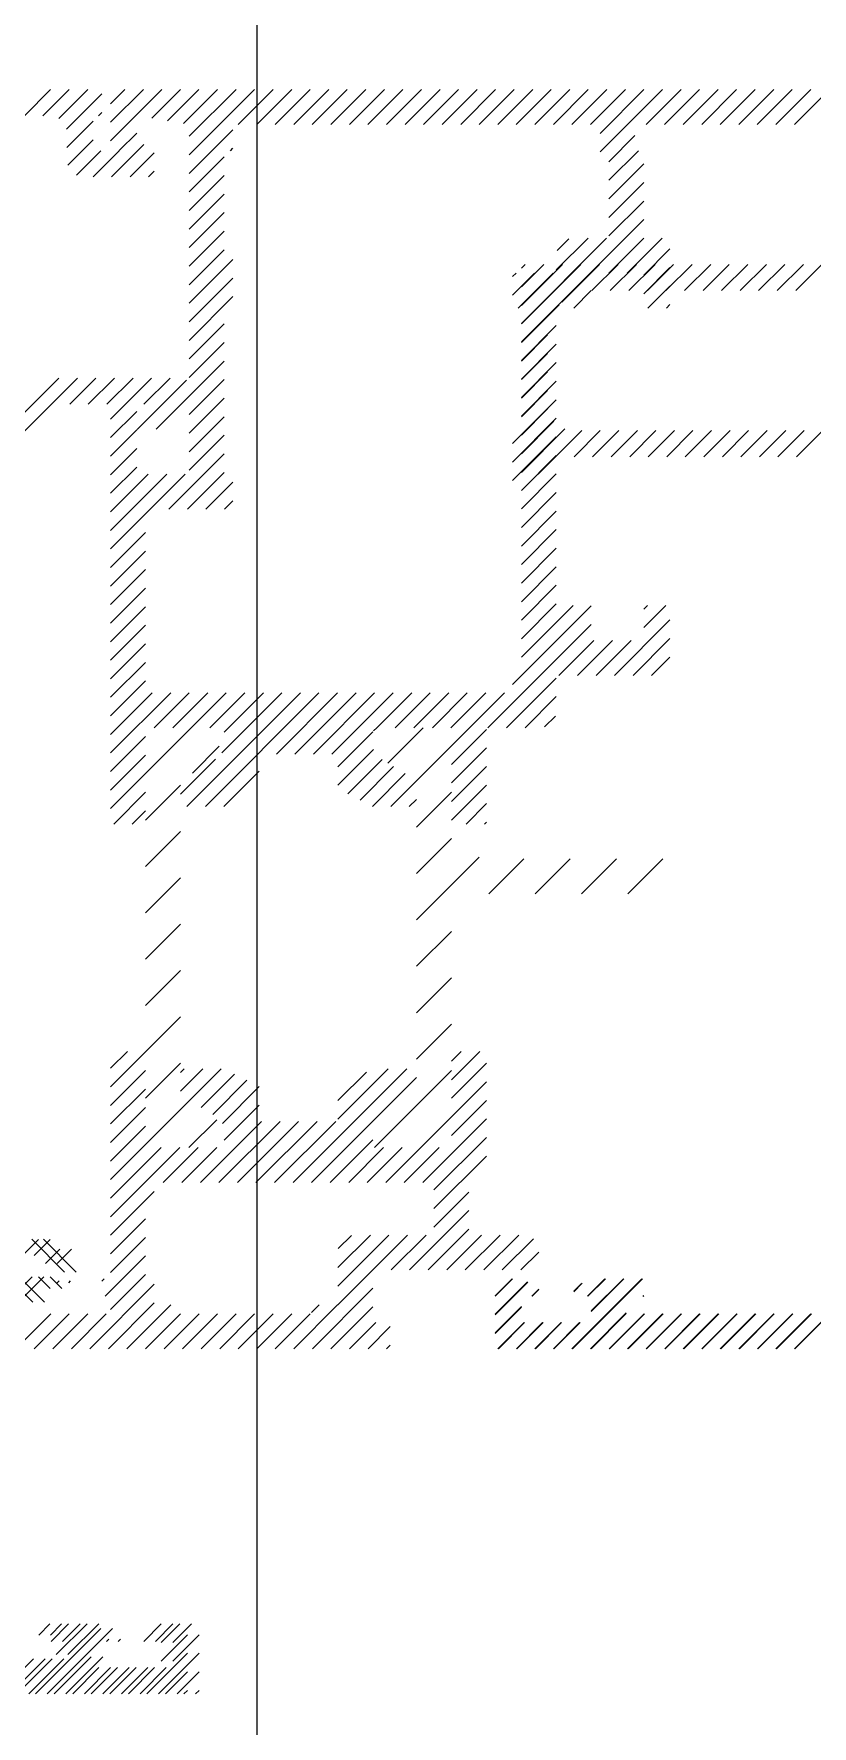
# Model space of a CAD drawing. Extents: x -0.04 to 2.29, y -0.5 to 2.03.
# Drawn here: x 1.6572 to 1.7017, y 0.0882 to 0.1849 of the extents above; entities that cross this region are included whole.
import ezdxf

# ---------------------------------------------------------------- set-up
doc = ezdxf.new("R2010")
doc.units = 0
doc.header["$LTSCALE"] = 0.1
doc.linetypes.add('AUSGEZOGEN', pattern=[0])
doc.layers.get('0').update_dxf_attribs({"linetype": 'AUSGEZOGEN'})
doc.layers.add('AUSSEN35', color=2, linetype='AUSGEZOGEN')
doc.layers.add('SCHRAFF', color=4, linetype='AUSGEZOGEN')

# ---------------------------------------------------------------- blocks, each defined once
blk = doc.blocks.new('*X')
at = {"color": 0}
for p, q in [((1.3005, 0.742593), (1.303907, 0.746)), ((1.3005, 0.743653), (1.302847, 0.746)), ((1.3005, 0.744714), (1.301786, 0.746)), ((1.3005, 0.745775), (1.300725, 0.746)), ((1.302812, 0.743844), (1.304968, 0.746)), ((1.304529, 0.7445), (1.306029, 0.746)), ((1.305589, 0.7445), (1.307089, 0.746)), ((1.30665, 0.7445), (1.30815, 0.746)), ((1.307711, 0.7445), (1.309211, 0.746)), ((1.308771, 0.7445), (1.310271, 0.746)), ((1.309832, 0.7445), (1.311332, 0.746)), ((1.310893, 0.7445), (1.312393, 0.746)), ((1.311953, 0.7445), (1.313453, 0.746)), ((1.313014, 0.7445), (1.314514, 0.746)), ((1.314075, 0.7445), (1.315575, 0.746)), ((1.315135, 0.7445), (1.316635, 0.746)), ((1.316196, 0.7445), (1.317696, 0.746)), ((1.3005, 0.741532), (1.302656, 0.743688)), ((1.3005, 0.740471), (1.302, 0.741971)), ((1.3005, 0.739411), (1.302, 0.740911)), ((1.3005, 0.73835), (1.302, 0.73985)), ((1.3005, 0.737289), (1.302, 0.738789)), ((1.3005, 0.736229), (1.302021, 0.73775)), ((1.3005, 0.735168), (1.302359, 0.737027)), ((1.3005, 0.734107), (1.302984, 0.736592)), ((1.301453, 0.734), (1.303953, 0.7365)), ((1.303514, 0.735), (1.305014, 0.7365)), ((1.304575, 0.735), (1.306075, 0.7365)), ((1.305635, 0.735), (1.307135, 0.7365)), ((1.306696, 0.735), (1.308196, 0.7365)), ((1.307756, 0.735), (1.309256, 0.7365)), ((1.308817, 0.735), (1.310317, 0.7365)), ((1.309878, 0.735), (1.311378, 0.7365)), ((1.310938, 0.735), (1.312438, 0.7365)), ((1.311999, 0.735), (1.313499, 0.7365)), ((1.31306, 0.735), (1.31456, 0.7365)), ((1.31412, 0.735), (1.31562, 0.7365)), ((1.315181, 0.735), (1.316681, 0.7365)), ((1.316242, 0.735), (1.317742, 0.7365)), ((1.299, 0.686999), (1.300001, 0.688)), ((1.303426, 0.684), (1.307426, 0.688)), ((1.304304, 0.687), (1.305304, 0.688)), ((1.3045, 0.686135), (1.306365, 0.688)), ((1.299, 0.685938), (1.300874, 0.687813)), ((1.301122, 0.687), (1.3015, 0.687378)), ((1.3035, 0.687256), (1.303987, 0.687744)), ((1.299, 0.684878), (1.3005, 0.686378)), ((1.307486, 0.687), (1.3075, 0.687014)), ((1.299183, 0.684), (1.300683, 0.6855)), ((1.300244, 0.684), (1.301744, 0.6855)), ((1.301304, 0.684), (1.302804, 0.6855)), ((1.302365, 0.684), (1.303865, 0.6855)), ((1.304486, 0.684), (1.3065, 0.686014)), ((1.305547, 0.684), (1.307547, 0.686)), ((1.306608, 0.684), (1.308608, 0.686)), ((1.307668, 0.684), (1.309668, 0.686)), ((1.308729, 0.684), (1.310729, 0.686)), ((1.30979, 0.684), (1.31179, 0.686)), ((1.31085, 0.684), (1.31285, 0.686)), ((1.311911, 0.684), (1.313911, 0.686)), ((1.312971, 0.684), (1.314971, 0.686)), ((1.314032, 0.684), (1.316032, 0.686)), ((1.315093, 0.684), (1.317093, 0.686)), ((1.316153, 0.684), (1.318153, 0.686)), ((1.272072, 0.1605), (1.273572, 0.162)), ((1.273133, 0.1605), (1.274633, 0.162)), ((1.274037, 0.160344), (1.275693, 0.162)), ((1.274475, 0.159721), (1.2765, 0.161746)), ((1.277, 0.159064), (1.279936, 0.162)), ((1.277, 0.160125), (1.278875, 0.162)), ((1.277, 0.161185), (1.277815, 0.162)), ((1.279354, 0.160358), (1.280996, 0.162)), ((1.280263, 0.160206), (1.282057, 0.162)), ((1.281172, 0.160055), (1.283118, 0.162)), ((1.2815, 0.158261), (1.285239, 0.162)), ((1.2815, 0.159322), (1.284178, 0.162)), ((1.2843, 0.16), (1.2863, 0.162)), ((1.28536, 0.16), (1.28736, 0.162)), ((1.286421, 0.16), (1.288421, 0.162)), ((1.287482, 0.16), (1.289482, 0.162)), ((1.288542, 0.16), (1.290542, 0.162)), ((1.289603, 0.16), (1.291603, 0.162)), ((1.290664, 0.16), (1.292664, 0.162)), ((1.291724, 0.16), (1.293724, 0.162)), ((1.292785, 0.16), (1.294785, 0.162)), ((1.293846, 0.16), (1.295846, 0.162)), ((1.294906, 0.16), (1.296906, 0.162)), ((1.295967, 0.16), (1.297967, 0.162)), ((1.297028, 0.16), (1.299028, 0.162)), ((1.298088, 0.16), (1.300088, 0.162)), ((1.299149, 0.16), (1.301149, 0.162)), ((1.30021, 0.16), (1.30221, 0.162)), ((1.30127, 0.16), (1.30327, 0.162)), ((1.302331, 0.16), (1.304331, 0.162)), ((1.303392, 0.16), (1.305392, 0.162)), ((1.304452, 0.16), (1.306452, 0.162)), ((1.305, 0.158426), (1.308574, 0.162)), ((1.305, 0.159487), (1.307513, 0.162)), ((1.307634, 0.16), (1.309634, 0.162)), ((1.308695, 0.16), (1.310695, 0.162)), ((1.309756, 0.16), (1.311756, 0.162)), ((1.310816, 0.16), (1.312816, 0.162)), ((1.311877, 0.16), (1.313877, 0.162)), ((1.312938, 0.16), (1.314938, 0.162)), ((1.313998, 0.16), (1.315998, 0.162)), ((1.315059, 0.16), (1.317059, 0.162)), ((1.31612, 0.16), (1.31812, 0.162)), ((1.276315, 0.1605), (1.2765, 0.160685)), ((1.2745, 0.158685), (1.276, 0.160185)), ((1.2815, 0.1572), (1.284, 0.1597)), ((1.274553, 0.157678), (1.276, 0.159125)), ((1.277057, 0.157), (1.278911, 0.158854)), ((1.277498, 0.158502), (1.2785, 0.159504)), ((1.3055, 0.157866), (1.307, 0.159366)), ((1.275045, 0.157109), (1.276436, 0.1585)), ((1.275996, 0.157), (1.277496, 0.1585)), ((1.278118, 0.157), (1.2795, 0.158382)), ((1.2815, 0.15614), (1.2835, 0.15814)), ((1.28386, 0.1585), (1.284, 0.15864)), ((1.3055, 0.156805), (1.307195, 0.1585)), ((1.3055, 0.155744), (1.3075, 0.157744)), ((1.279178, 0.157), (1.2795, 0.157322)), ((1.2815, 0.155079), (1.2835, 0.157079)), ((1.2815, 0.154018), (1.2835, 0.156018)), ((1.3055, 0.154684), (1.3075, 0.156684)), ((1.2815, 0.152958), (1.2835, 0.154958)), ((1.3055, 0.153623), (1.3075, 0.155623)), ((1.2815, 0.151897), (1.2835, 0.153897)), ((1.3005, 0.147562), (1.3075, 0.154562)), ((1.3005, 0.148623), (1.305377, 0.1535)), ((1.3025, 0.151684), (1.304316, 0.1535)), ((1.302542, 0.152786), (1.303214, 0.153458)), ((1.305498, 0.1515), (1.3075, 0.153502)), ((1.306559, 0.1515), (1.308559, 0.1535)), ((1.2815, 0.150836), (1.2835, 0.152836)), ((1.2815, 0.149776), (1.284, 0.152276)), ((1.3075, 0.15138), (1.309, 0.15288)), ((1.2815, 0.148715), (1.284, 0.151215)), ((1.3, 0.150244), (1.301256, 0.1515)), ((1.3, 0.151305), (1.300195, 0.1515)), ((1.300316, 0.1495), (1.302316, 0.1515)), ((1.3075, 0.15032), (1.309, 0.15182)), ((1.2815, 0.147654), (1.284, 0.150154)), ((1.303498, 0.1495), (1.3045, 0.150502)), ((1.307741, 0.1495), (1.309, 0.150759)), ((1.308802, 0.1495), (1.309, 0.149698)), ((1.2815, 0.146594), (1.2835, 0.148594)), ((1.3005, 0.146502), (1.3025, 0.148502)), ((1.2815, 0.145533), (1.2835, 0.147533)), ((1.3005, 0.145441), (1.3025, 0.147441)), ((1.2815, 0.144472), (1.2835, 0.146472)), ((1.3005, 0.14438), (1.3025, 0.14638)), ((1.267542, 0.139), (1.274042, 0.1455)), ((1.2685, 0.138897), (1.275103, 0.1455)), ((1.274664, 0.144), (1.276164, 0.1455)), ((1.275724, 0.144), (1.277224, 0.1455)), ((1.276785, 0.144), (1.278285, 0.1455)), ((1.277846, 0.144), (1.279346, 0.1455)), ((1.278516, 0.142549), (1.281337, 0.14537)), ((1.278906, 0.144), (1.280406, 0.1455)), ((1.2815, 0.143412), (1.2835, 0.145412)), ((1.3005, 0.14332), (1.3025, 0.14532)), ((1.279611, 0.142583), (1.2815, 0.144472)), ((1.2815, 0.142351), (1.2835, 0.144351)), ((1.3, 0.141759), (1.3025, 0.144259)), ((1.277, 0.143154), (1.277846, 0.144)), ((1.277, 0.142094), (1.2785, 0.143594)), ((1.2815, 0.14129), (1.2835, 0.14329)), ((1.277, 0.141033), (1.2785, 0.142533)), ((1.3, 0.140698), (1.3025, 0.143198)), ((1.277, 0.139972), (1.2785, 0.141472)), ((1.2815, 0.14023), (1.2835, 0.14223)), ((1.3, 0.139638), (1.3025, 0.142138)), ((1.277, 0.138912), (1.2785, 0.140412)), ((1.280331, 0.138), (1.2835, 0.141169)), ((1.3005, 0.139077), (1.3025, 0.141077)), ((1.277, 0.13573), (1.28127, 0.14)), ((1.277, 0.13679), (1.28021, 0.14)), ((1.277, 0.137851), (1.279149, 0.14)), ((1.281392, 0.138), (1.2835, 0.140108)), ((1.282452, 0.138), (1.284, 0.139548)), ((1.3005, 0.138016), (1.3025, 0.140016)), ((1.283513, 0.138), (1.284, 0.138487)), ((1.3005, 0.136956), (1.3025, 0.138956)), ((1.3005, 0.135895), (1.3025, 0.137895)), ((1.277, 0.134669), (1.279, 0.136669)), ((1.3005, 0.134834), (1.3025, 0.136834)), ((1.277, 0.133608), (1.279, 0.135608)), ((1.3005, 0.133774), (1.3025, 0.135774)), ((1.277, 0.132548), (1.279, 0.134548)), ((1.3005, 0.132713), (1.3025, 0.134713)), ((1.3005, 0.131652), (1.3025, 0.133652)), ((1.277, 0.131487), (1.279, 0.133487)), ((1.3005, 0.130592), (1.3025, 0.132592)), ((1.277, 0.130426), (1.279, 0.132426)), ((1.3, 0.127971), (1.3045, 0.132471)), ((1.3005, 0.129531), (1.303469, 0.1325)), ((1.305833, 0.1285), (1.309, 0.131667)), ((1.3075, 0.132289), (1.307711, 0.1325)), ((1.3075, 0.131228), (1.308772, 0.1325)), ((1.277, 0.129366), (1.279, 0.131366)), ((1.29859, 0.1255), (1.3045, 0.13141)), ((1.277, 0.128305), (1.279, 0.130305)), ((1.302651, 0.1285), (1.304651, 0.1305)), ((1.303711, 0.1285), (1.305711, 0.1305)), ((1.304772, 0.1285), (1.306772, 0.1305)), ((1.306893, 0.1285), (1.309, 0.130607)), ((1.277, 0.127244), (1.279, 0.129244)), ((1.307954, 0.1285), (1.309, 0.129546)), ((1.277, 0.126184), (1.279, 0.128184)), ((1.299651, 0.1255), (1.3025, 0.128349)), ((1.277, 0.124062), (1.280438, 0.1275)), ((1.277, 0.125123), (1.279377, 0.1275)), ((1.279498, 0.1255), (1.281498, 0.1275)), ((1.280559, 0.1255), (1.282559, 0.1275)), ((1.281362, 0.121), (1.287862, 0.1275)), ((1.28162, 0.1255), (1.28362, 0.1275)), ((1.282423, 0.121), (1.288923, 0.1275)), ((1.28268, 0.1255), (1.28468, 0.1275)), ((1.283364, 0.124062), (1.286802, 0.1275)), ((1.2835, 0.125259), (1.285741, 0.1275)), ((1.286484, 0.124), (1.289984, 0.1275)), ((1.287544, 0.124), (1.291044, 0.1275)), ((1.288605, 0.124), (1.292105, 0.1275)), ((1.289666, 0.124), (1.293166, 0.1275)), ((1.292226, 0.1255), (1.294226, 0.1275)), ((1.293287, 0.1255), (1.295287, 0.1275)), ((1.294348, 0.1255), (1.296348, 0.1275)), ((1.295408, 0.1255), (1.297408, 0.1275)), ((1.296469, 0.1255), (1.298469, 0.1275)), ((1.2965, 0.124471), (1.299529, 0.1275)), ((1.300711, 0.1255), (1.3025, 0.127289)), ((1.301827, 0.125555), (1.302445, 0.126173)), ((1.277, 0.123002), (1.279, 0.125002)), ((1.279, 0.12288), (1.28162, 0.1255)), ((1.29, 0.123274), (1.292, 0.125274)), ((1.292048, 0.125322), (1.292226, 0.1255)), ((1.292861, 0.123483), (1.294878, 0.1255)), ((1.2965, 0.12341), (1.2985, 0.12541)), ((1.277, 0.121941), (1.279, 0.123941)), ((1.281678, 0.122907), (1.283213, 0.124442)), ((1.29, 0.122213), (1.292048, 0.124261)), ((1.2945, 0.122471), (1.2965, 0.124471)), ((1.2965, 0.122349), (1.2985, 0.124349)), ((1.281, 0.121698), (1.283004, 0.123702)), ((1.283484, 0.121), (1.2855, 0.123016)), ((1.290565, 0.121717), (1.29253, 0.123682)), ((1.291272, 0.121364), (1.293193, 0.123284)), ((1.2965, 0.121289), (1.2985, 0.123289)), ((1.277, 0.12088), (1.279, 0.12288)), ((1.279, 0.120229), (1.281, 0.122229)), ((1.291979, 0.12101), (1.293856, 0.122887)), ((1.293029, 0.121), (1.2945, 0.122471)), ((1.2965, 0.120228), (1.2985, 0.122228)), ((1.27718, 0.12), (1.279, 0.12182)), ((1.29409, 0.121), (1.2945, 0.12141)), ((1.2945, 0.119819), (1.2965, 0.121819)), ((1.297333, 0.12), (1.2985, 0.121167)), ((1.278241, 0.12), (1.279, 0.120759)), ((1.298393, 0.12), (1.2985, 0.120107)), ((1.279, 0.117577), (1.281, 0.119577)), ((1.2945, 0.117167), (1.2965, 0.119167)), ((1.2945, 0.114516), (1.298088, 0.118103)), ((1.298636, 0.116), (1.300636, 0.118)), ((1.301288, 0.116), (1.303288, 0.118)), ((1.303939, 0.116), (1.305939, 0.118)), ((1.306591, 0.116), (1.308591, 0.118)), ((1.279, 0.114925), (1.281, 0.116925)), ((1.161579, 0.115061), (1.162498, 0.11598)), ((1.163979, 0.114116), (1.162104, 0.115991)), ((1.162897, 0.114611), (1.163708, 0.115422)), ((1.162174, 0.112386), (1.15945, 0.11511)), ((1.279, 0.112274), (1.281, 0.114274)), ((1.160185, 0.111899), (1.16213, 0.113844)), ((1.163152, 0.113176), (1.162484, 0.113844)), ((1.163553, 0.1135), (1.163663, 0.11361)), ((1.2945, 0.111864), (1.2965, 0.113864)), ((1.279, 0.109622), (1.281, 0.111622)), ((1.2945, 0.109212), (1.2965, 0.111212)), ((1.279, 0.106971), (1.281, 0.108971)), ((1.2945, 0.106561), (1.2965, 0.108561)), ((1.277, 0.106031), (1.277969, 0.107)), ((1.277, 0.104971), (1.279, 0.106971)), ((1.2965, 0.106439), (1.297061, 0.107)), ((1.2965, 0.105379), (1.298121, 0.107)), ((1.277, 0.10391), (1.279, 0.10591)), ((1.279, 0.104319), (1.281, 0.106319)), ((1.281, 0.105789), (1.281211, 0.106)), ((1.281, 0.104728), (1.282272, 0.106)), ((1.28152, 0.104188), (1.283333, 0.106)), ((1.282183, 0.10379), (1.284096, 0.105702)), ((1.287439, 0.0995), (1.293939, 0.106)), ((1.2885, 0.0995), (1.2945, 0.1055)), ((1.29, 0.103121), (1.292879, 0.106)), ((1.29, 0.104182), (1.291636, 0.105818)), ((1.292091, 0.1015), (1.2965, 0.105909)), ((1.2965, 0.104318), (1.2985, 0.106318)), ((1.277, 0.102849), (1.279, 0.104849)), ((1.282846, 0.103392), (1.284803, 0.105349)), ((1.283395, 0.10288), (1.2855, 0.104985)), ((1.2965, 0.103257), (1.2985, 0.105257)), ((1.277, 0.101789), (1.279, 0.103789)), ((1.279, 0.101667), (1.28152, 0.104188)), ((1.2835, 0.101925), (1.2855, 0.103925)), ((1.2965, 0.102197), (1.2985, 0.104197)), ((1.277, 0.100728), (1.279, 0.102728)), ((1.281484, 0.1015), (1.28307, 0.103086)), ((1.282136, 0.0995), (1.285636, 0.103)), ((1.283197, 0.0995), (1.286697, 0.103)), ((1.284257, 0.0995), (1.287757, 0.103)), ((1.285318, 0.0995), (1.288818, 0.103)), ((1.286379, 0.0995), (1.289879, 0.103)), ((1.294743, 0.1015), (1.2965, 0.103257)), ((1.294864, 0.0995), (1.2985, 0.103136)), ((1.277, 0.099667), (1.279, 0.101667)), ((1.289561, 0.0995), (1.292, 0.101939)), ((1.2955, 0.099075), (1.2985, 0.102075)), ((1.277, 0.098607), (1.279893, 0.1015)), ((1.277, 0.097546), (1.280954, 0.1015)), ((1.280015, 0.0995), (1.282015, 0.1015)), ((1.281075, 0.0995), (1.283075, 0.1015)), ((1.290621, 0.0995), (1.292621, 0.1015)), ((1.291682, 0.0995), (1.293682, 0.1015)), ((1.292743, 0.0995), (1.294743, 0.1015)), ((1.293803, 0.0995), (1.295803, 0.1015)), ((1.2955, 0.098015), (1.2985, 0.101015)), ((1.277, 0.096485), (1.2795, 0.098985)), ((1.2955, 0.096954), (1.2975, 0.098954)), ((1.294107, 0.0945), (1.2975, 0.097893)), ((1.277, 0.095425), (1.279, 0.097425)), ((1.295167, 0.0945), (1.2975, 0.096833)), ((1.277, 0.094364), (1.279, 0.096364)), ((1.29, 0.094636), (1.291864, 0.0965)), ((1.29, 0.093575), (1.292925, 0.0965)), ((1.29, 0.092515), (1.293985, 0.0965)), ((1.290025, 0.095721), (1.290779, 0.096475)), ((1.293046, 0.0945), (1.295046, 0.0965)), ((1.296228, 0.0945), (1.298228, 0.0965)), ((1.297289, 0.0945), (1.299289, 0.0965)), ((1.298349, 0.0945), (1.300349, 0.0965)), ((1.29941, 0.0945), (1.30119, 0.09628)), ((1.276697, 0.093), (1.279, 0.095303)), ((1.300471, 0.0945), (1.3015, 0.095529)), ((1.162507, 0.093362), (1.163145, 0.094)), ((1.163206, 0.093), (1.164206, 0.094)), ((1.163507, 0.09224), (1.165267, 0.094)), ((1.168509, 0.093), (1.169509, 0.094)), ((1.169507, 0.092937), (1.17057, 0.094)), ((1.2765, 0.093864), (1.276636, 0.094)), ((1.277, 0.092243), (1.279, 0.094243)), ((1.299, 0.093029), (1.299971, 0.094)), ((1.303395, 0.09), (1.307395, 0.094)), ((1.304274, 0.093), (1.305274, 0.094)), ((1.3045, 0.092165), (1.306335, 0.094)), ((1.162327, 0.09), (1.166054, 0.093727)), ((1.166388, 0.093), (1.166507, 0.093119)), ((1.169507, 0.091876), (1.171007, 0.093376)), ((1.275818, 0.09), (1.2795, 0.093682)), ((1.288546, 0.09), (1.292, 0.093454)), ((1.299, 0.091969), (1.300854, 0.093823)), ((1.301092, 0.093), (1.3015, 0.093408)), ((1.3035, 0.093287), (1.303927, 0.093713)), ((1.307456, 0.093), (1.3075, 0.093044)), ((1.160206, 0.09), (1.162206, 0.092)), ((1.161267, 0.09), (1.163267, 0.092)), ((1.163388, 0.09), (1.165507, 0.092119)), ((1.168691, 0.09), (1.171007, 0.092316)), ((1.271575, 0.09), (1.273575, 0.092)), ((1.272636, 0.09), (1.274636, 0.092)), ((1.273697, 0.09), (1.275697, 0.092)), ((1.274757, 0.09), (1.276757, 0.092)), ((1.276879, 0.09), (1.2795, 0.092621)), ((1.277939, 0.09), (1.280439, 0.0925)), ((1.279, 0.09), (1.281, 0.092)), ((1.280061, 0.09), (1.282061, 0.092)), ((1.281121, 0.09), (1.283121, 0.092)), ((1.282182, 0.09), (1.284182, 0.092)), ((1.283243, 0.09), (1.285243, 0.092)), ((1.284303, 0.09), (1.286303, 0.092)), ((1.285364, 0.09), (1.287364, 0.092)), ((1.286425, 0.09), (1.288425, 0.092)), ((1.287485, 0.09), (1.289985, 0.0925)), ((1.2885, 0.092075), (1.288925, 0.0925)), ((1.289607, 0.09), (1.292, 0.092393)), ((1.299, 0.090908), (1.3005, 0.092408)), ((1.304456, 0.09), (1.3065, 0.092044)), ((1.305517, 0.09), (1.307517, 0.092)), ((1.306577, 0.09), (1.308577, 0.092)), ((1.307638, 0.09), (1.309638, 0.092)), ((1.308699, 0.09), (1.310699, 0.092)), ((1.309759, 0.09), (1.311759, 0.092)), ((1.31082, 0.09), (1.31282, 0.092)), ((1.311881, 0.09), (1.313881, 0.092)), ((1.312941, 0.09), (1.314941, 0.092)), ((1.314002, 0.09), (1.316002, 0.092)), ((1.315062, 0.09), (1.317062, 0.092)), ((1.316123, 0.09), (1.318123, 0.092)), ((1.164449, 0.09), (1.165949, 0.0915)), ((1.165509, 0.09), (1.167009, 0.0915)), ((1.16657, 0.09), (1.16807, 0.0915)), ((1.167631, 0.09), (1.169131, 0.0915)), ((1.169752, 0.09), (1.171007, 0.091255)), ((1.290667, 0.09), (1.292167, 0.0915)), ((1.291728, 0.09), (1.293, 0.091272)), ((1.299153, 0.09), (1.300653, 0.0915)), ((1.300213, 0.09), (1.301713, 0.0915)), ((1.301274, 0.09), (1.302774, 0.0915)), ((1.302335, 0.09), (1.303835, 0.0915)), ((1.170813, 0.09), (1.171007, 0.090194)), ((1.292789, 0.09), (1.293, 0.090211))]:
    blk.add_line(p, q, dxfattribs=at)

msp = doc.modelspace()

# ---------------------------------------------------------------- linework, layer by layer
at = {"layer": 'AUSSEN35', "color": 0}
msp.add_line((1.67, 0.01), (1.67, 0.584), dxfattribs=at)

# ---------------------------------------------------------------- block references
at = {"layer": 'SCHRAFF', "color": 0}
for p in [(0.384613, 0.019733), (0.384613, 0.019733), (0.495, 0), (0.495, 0), (0.495, 0), (0.495, 0), (0.495, 0), (0.495666, 0), (0.384613, -0.574267), (0.384613, -0.574267)]:
    msp.add_blockref('*X', p, dxfattribs=at)

doc.saveas('drawing.dxf')
